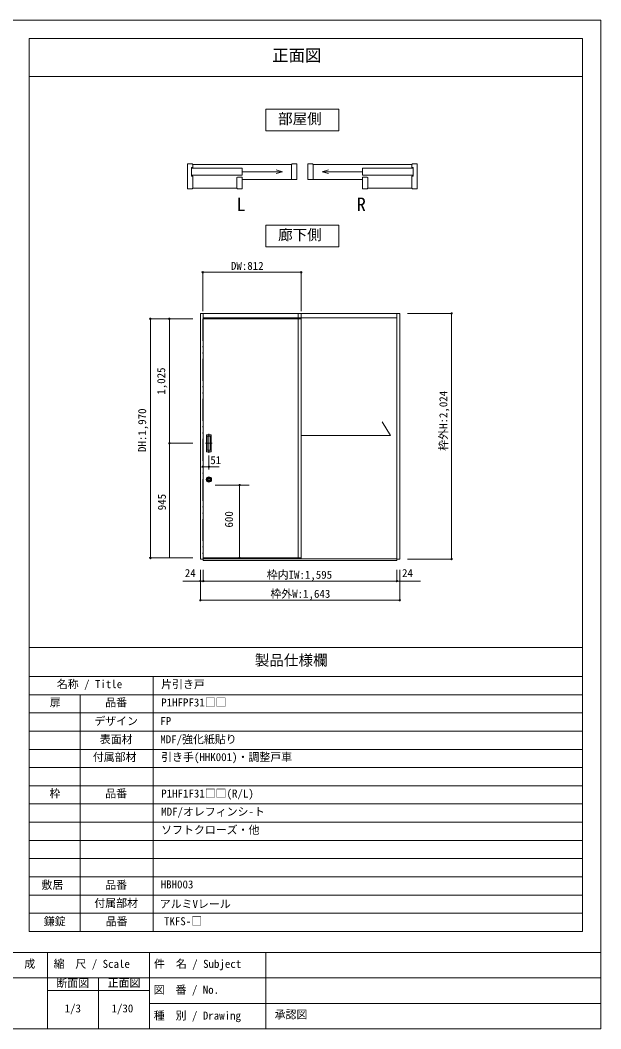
# Model space of a CAD drawing. Units: millimetres on the paper, enlarged 10 times, with parts at other scales. Extents: x -1985 to 2015, y -1370 to 1400.
# Drawn here: x 420 to 2015, y -1370 to 1400 of the extents above; entities that cross this region are included whole.
import ezdxf
from ezdxf.enums import TextEntityAlignment as Align

# ---------------------------------------------------------------- set-up
doc = ezdxf.new("R2010")
doc.units = ezdxf.units.MM
doc.header["$LTSCALE"] = 10
doc.header["$PDMODE"] = 32
doc.header["$PDSIZE"] = 4
doc.linetypes.add('DASHED_DOUBLE_DOTTED', pattern=[11, 6, -1.5, 0.25, -1.5, 0.25, -1.5])
doc.layers.add('1-1_0', color=7, linetype='Continuous', lineweight=20)
doc.layers.add('3-0', color=7, linetype='Continuous', lineweight=20)
doc.styles.add('ＭＳ ゴシック', font='')
doc.styles.get('ＭＳ ゴシック').set_extended_font_data('MS Gothic')

msp = doc.modelspace()

# ---------------------------------------------------------------- linework, layer by layer
at = {"layer": '1-1_0'}
for p, q in [((1965, 1350), (445, 1350)), ((445, -322.5), (445, 1350)), ((1965, -1102.5), (1965, 1350)), ((445, 1245), (1965, 1245)), ((1965, -322.5), (1965, 1245)), ((1965, -322.5), (1965, 1245)), ((1965, -322.5), (1965, 1245)), ((445, -1102.5), (445, -322.5)), ((445, -322.5), (1965, -322.5)), ((445, -322.5), (1965, -322.5)), ((445, -322.5), (1965, -322.5)), ((445, -322.5), (1965, -322.5)), ((445, -402.5), (1965, -402.5)), ((785, -1102.5), (785, -402.5)), ((445, -452.5), (1965, -452.5)), ((585, -1102.5), (585, -452.5)), ((445, -502.5), (1965, -502.5)), ((445, -552.5), (1965, -552.5)), ((445, -602.5), (1965, -602.5)), ((445, -652.5), (1965, -652.5)), ((445, -702.5), (1965, -702.5)), ((445, -752.5), (1965, -752.5)), ((445, -802.5), (1965, -802.5)), ((445, -852.5), (1965, -852.5)), ((445, -902.5), (1965, -902.5)), ((445, -952.5), (1965, -952.5)), ((445, -1002.5), (1965, -1002.5)), ((445, -1052.5), (1965, -1052.5)), ((445, -1102.5), (1965, -1102.5)), ((2015, -1160), (-1985, -1160)), ((495, -1160), (495, -1370)), ((775, -1160), (775, -1370)), ((1095, -1160), (1095, -1370)), ((2015, -1230), (-1175, -1230)), ((635, -1230), (635, -1370)), ((775, -1265), (495, -1265)), ((2015, -1300), (775, -1300)), ((-1985, -1370), (2015, -1370))]:
    msp.add_line(p, q, dxfattribs=at)
for points in [[(2015, -1370), (2015, 1400), (-1985, 1400), (-1985, -1370)], [(445, -322.5), (445, 1245), (1965, 1245)], [(445, -322.5), (445, 1245), (1965, 1245)], [(445, -322.5), (445, 1245), (1965, 1245)]]:
    msp.add_lwpolyline(points, dxfattribs=at)
at = {"layer": '3-0'}
for p, q in [((892.36, 1005.19), (879.46, 1005.19)), ((879.46, 936.79), (879.46, 1005.19)), ((893.86, 1003.39), (1165.66, 1003.39)), ((1165.66, 1003.69), (1165.66, 962.59)), ((1180.06, 962.59), (1180.06, 1005.19)), ((1210.06, 962.59), (1210.06, 1005.19)), ((1224.46, 1003.69), (1224.46, 962.59)), ((1496.26, 1003.39), (1224.46, 1003.39)), ((1497.76, 1005.19), (1510.66, 1005.19)), ((1510.66, 936.79), (1510.66, 1005.19)), ((890.86, 995.59), (890.86, 972.04)), ((893.86, 995.59), (890.86, 995.59)), ((890.86, 993.79), (1029.87, 993.79)), ((1029.87, 973.99), (890.86, 973.99)), ((890.86, 972.04), (893.86, 972.04)), ((1029.87, 993.79), (1029.87, 973.99)), ((1029.87, 983.89), (1140.21, 983.89)), ((1140.21, 983.89), (1122.82, 988.55)), ((1140.21, 983.89), (1122.82, 979.23)), ((1249.91, 983.89), (1267.3, 988.55)), ((1249.91, 983.89), (1267.3, 979.23)), ((1360.25, 983.89), (1249.91, 983.89)), ((1499.26, 993.79), (1360.25, 993.79)), ((1360.25, 993.79), (1360.25, 973.99)), ((1360.25, 973.99), (1499.26, 973.99)), ((1496.26, 995.59), (1499.26, 995.59)), ((1499.26, 972.04), (1496.26, 972.04)), ((1499.26, 995.59), (1499.26, 972.04)), ((1029.87, 936.79), (1029.87, 969.19)), ((1029.87, 962.59), (1180.06, 962.59)), ((1360.25, 962.59), (1210.06, 962.59)), ((1360.25, 936.79), (1360.25, 969.19)), ((892.36, 936.79), (879.46, 936.79)), ((893.86, 938.59), (1015.47, 938.59)), ((1496.26, 938.59), (1374.65, 938.59)), ((1497.76, 936.79), (1510.66, 936.79)), ((923.06, 594.59), (915.06, 594.59)), ((923.06, 594.59), (915.06, 594.59)), ((923.06, 594.59), (1184.06, 594.59)), ((923.06, 582.59), (1184.06, 582.59)), ((1192.06, 594.59), (1184.06, 594.59)), ((1192.06, -78.85), (1192.06, 594.59)), ((1192.06, 594.59), (1462.72, 594.59)), ((1192.06, 584.92), (1192.06, -78.08)), ((1192.06, 582.59), (1192.06, -79.08)), ((1192.06, 582.59), (1454.72, 582.59)), ((1454.72, 594.59), (1454.72, 586.59)), ((1462.72, 594.59), (1454.72, 594.59)), ((921.39, 579.82), (1192.06, 579.82)), ((1192.06, 579.82), (1192.06, -79.18)), ((1437, 259.09), (1414.44, 296.81)), ((938.39, 264.25), (938.39, 211.98)), ((1192.06, 259.09), (1437, 259.09)), ((929.14, 238.15), (947.42, 238.15)), ((921.39, -76.85), (1192.06, -76.85)), ((923.06, -79.18), (923.06, -84.18)), ((923.06, -79.18), (1454.72, -79.18)), ((1454.72, -79.18), (1454.72, -84.18)), ((923.06, -84.18), (1454.72, -84.18))]:
    msp.add_line(p, q, dxfattribs=at)
at = {"layer": '3-0', "color": 4, "lineweight": 9}
for p, q in [((921.39, 707.67), (921.39, 600.51)), ((921.39, 707.67), (1192.06, 707.67)), ((1192.06, 707.67), (1192.06, 600.51)), ((1483.57, 594.59), (1604.91, 594.59)), ((1604.91, 594.59), (1604.91, -80.08)), ((777.67, 579.82), (894.45, 579.82)), ((777.67, 579.82), (777.67, -76.85)), ((829.99, 579.82), (894.45, 579.82)), ((829.99, 238.15), (829.99, 579.82)), ((829.99, 238.15), (894.45, 238.15)), ((829.99, -76.85), (829.99, 238.15)), ((938.39, 204.25), (938.39, 166.4)), ((921.39, 173.52), (966.28, 173.52)), ((1049.39, 123.15), (956.06, 123.15)), ((1022.72, -76.85), (1022.72, 123.15)), ((777.67, -76.85), (894.45, -76.85)), ((1049.39, -76.85), (956.06, -76.85)), ((1049.39, -76.85), (956.06, -76.85)), ((1483.57, -80.08), (1604.91, -80.08)), ((915.06, -109.9), (915.06, -140.57)), ((915.06, -109.9), (915.06, -140.57)), ((923.06, -109.9), (923.06, -140.57)), ((1454.72, -140.57), (1454.72, -109.9)), ((1462.72, -109.9), (1462.72, -140.57)), ((923.06, -140.57), (866.53, -140.57)), ((915.06, -140.57), (915.06, -192.9)), ((923.06, -140.57), (1519.72, -140.57)), ((1454.72, -140.57), (1511.25, -140.57)), ((1462.72, -192.9), (1462.72, -140.57)), ((915.06, -192.9), (1462.72, -192.9))]:
    msp.add_line(p, q, dxfattribs=at)
at = {"layer": '3-0', "linetype": 'DASHED_DOUBLE_DOTTED'}
msp.add_line((921.39, 579.82), (921.39, -76.85), dxfattribs=at)
at = {"layer": '3-0', "color": 3}
for p, q in [((932.06, 261.49), (944.72, 261.49)), ((932.06, 214.82), (932.06, 261.49)), ((932.06, 257.49), (944.72, 257.49)), ((933.72, 218.82), (933.72, 257.49)), ((943.06, 257.49), (943.06, 218.82)), ((944.72, 261.49), (944.72, 214.82)), ((944.72, 218.82), (932.06, 218.82)), ((944.72, 214.82), (932.06, 214.82))]:
    msp.add_line(p, q, dxfattribs=at)
at = {"layer": '3-0'}
for points in [[(1095.06, 1155.93), (1295.06, 1155.93), (1295.06, 1095.93), (1095.06, 1095.93)], [(1095.06, 777.25), (1295.06, 777.25), (1295.06, 837.25), (1095.06, 837.25)]]:
    msp.add_lwpolyline(points, close=True, dxfattribs=at)
for points in [[(892.36, 1005.19), (893.86, 1003.69), (893.86, 995.59)], [(1165.66, 1003.69), (1167.16, 1005.19), (1180.06, 1005.19)], [(1224.46, 1003.69), (1222.96, 1005.19), (1210.06, 1005.19)], [(1497.76, 1005.19), (1496.26, 1003.69), (1496.26, 995.59)], [(892.36, 936.79), (893.86, 938.29), (893.86, 972.04)], [(1497.76, 936.79), (1496.26, 938.29), (1496.26, 972.04)], [(1015.47, 938.29), (1015.47, 967.69), (1016.97, 969.19), (1029.87, 969.19)], [(1374.65, 938.29), (1374.65, 967.69), (1373.15, 969.19), (1360.25, 969.19)], [(1015.47, 938.29), (1016.97, 936.79), (1029.87, 936.79)], [(1374.65, 938.29), (1373.15, 936.79), (1360.25, 936.79)], [(915.06, 594.59), (915.06, -80.08), (923.06, -80.08), (923.06, 594.59)], [(1184.06, 594.59), (1184.06, -79.18), (1192.06, -79.18)], [(1184.06, 582.59), (1192.06, 582.59), (1192.06, -79.08)], [(1454.72, 594.59), (1454.72, -80.08), (1462.72, -80.08), (1462.72, 594.59)]]:
    msp.add_lwpolyline(points, dxfattribs=at)
at = {"layer": '3-0', "lineweight": 18}
for radius in [7.33, 5.67, 5]:
    msp.add_circle((938.39, 138.49), radius, dxfattribs=at)
for start, end in [(124.19308, 304.19308), (304.19308, 124.19308)]:
    msp.add_arc((938.39, 138.49), 2.67, start, end, dxfattribs=at)
at = {"layer": '3-0', "color": 4}
for p in [(921.39, 707.67), (1192.06, 707.67), (777.67, 579.82), (829.99, 579.82), (1604.91, 594.59), (829.99, 238.15), (921.39, 173.52), (938.39, 173.52), (1022.72, 123.15), (777.67, -76.85), (1022.72, -76.85), (1604.91, -80.08), (915.06, -140.57), (923.06, -140.57), (1454.72, -140.57), (915.06, -192.9), (1462.72, -192.9)]:
    msp.add_point(p, dxfattribs=at)

# ---------------------------------------------------------------- texts
at = {"layer": '1-1_0', "style": 'ＭＳ ゴシック'}
for s, height, p in [('正面図', 32.99, (1112.24, 1276.98)), ('製品仕様欄', 29.33, (1064.4, -381.07)), ('名称 / Title', 21.99, (520.64, -441.06)), ('片引き戸', 21.99, (807.33, -441.36)), ('扉', 21.99, (501.33, -491.36)), ('品番', 21.99, (653.67, -491.36)), ('P1HFPF31□□', 21.99, (807.33, -491.36)), ('デザイン', 21.99, (623.75, -542.5)), ('FP', 21.99, (804.92, -542.5)), ('表面材', 21.99, (638.75, -592.5)), ('MDF/強化紙貼り', 21.99, (804.92, -592.5)), ('付属部材', 21.99, (619.67, -641.36)), ('引き手(HHK001)・調整戸車', 21.99, (807.33, -641.36)), ('枠', 21.99, (500.67, -741.36)), ('品番', 21.99, (653.67, -741.36)), ('P1HF1F31□□(R/L)', 21.99, (807.33, -741.36)), ('MDF/オレフィンシ-ト', 21.99, (807.33, -791.36)), ('ソフトクローズ・他', 21.99, (807.33, -841.36)), ('敷居', 21.99, (478.65, -992.36)), ('品番', 21.99, (653.75, -992.5)), ('HBH003', 21.99, (806.06, -990.99)), ('付属部材', 21.99, (623.75, -1042.5)), ('アルミVレール', 21.99, (803.47, -1044.75)), ('鎌錠', 21.99, (485, -1092.5)), ('品番', 21.99, (655, -1092.5)), ('TKFS-□', 21.99, (815, -1092.1)), ('作\u3000成', 21.99, (371.17, -1209.21)), ('縮\u3000尺 / Scale', 21.99, (511.68, -1209.21)), ('件\u3000名 / Subject', 21.99, (787.61, -1209.24)), ('断面図', 21.99, (519.6, -1262.15)), ('正面図', 21.99, (660.4, -1261.44)), ('図\u3000番 / No.', 21.99, (786.77, -1280.35)), ('1/3', 21.99, (542.17, -1331.45)), ('1/30', 21.99, (670.92, -1331.45)), ('種\u3000別 / Drawing', 21.99, (786.94, -1351.29)), ('承認図', 21.99, (1119.03, -1348.1))]:
    msp.add_text(s, height=height, dxfattribs=at).set_placement(p, align=Align.BOTTOM_LEFT)
at = {"layer": '3-0', "style": 'ＭＳ ゴシック'}
for s, height, p in [('部屋側', 29.33, (1128.39, 1105.93)), ('L', 36.66, (1013.92, 865.05)), ('R', 36.66, (1344.52, 865.05)), ('廊下側', 29.33, (1128.39, 787.25)), ('DW:812', 21.99, (998.93, 707.67)), ('51', 21.99, (942.29, 174.16)), ('24', 21.99, (872.19, -135.9)), ('枠内IW:1,595', 21.99, (1097.26, -140.57)), ('24', 21.99, (1468.92, -135.9)), ('枠外W:1,643', 21.99, (1107.26, -192.9))]:
    msp.add_text(s, height=height, dxfattribs=at).set_placement(p, align=Align.BOTTOM_LEFT)
for s, p in [('1,025', (824.99, 371.49)), ('枠外H:2,024', (1599.91, 217.42)), ('DH:1,970', (772.67, 213.99)), ('945', (826.79, 54.07)), ('600', (1011.06, 6.65))]:
    msp.add_text(s, height=21.99, rotation=90, dxfattribs=at).set_placement(p, align=Align.BOTTOM_LEFT)

doc.saveas('drawing.dxf')
